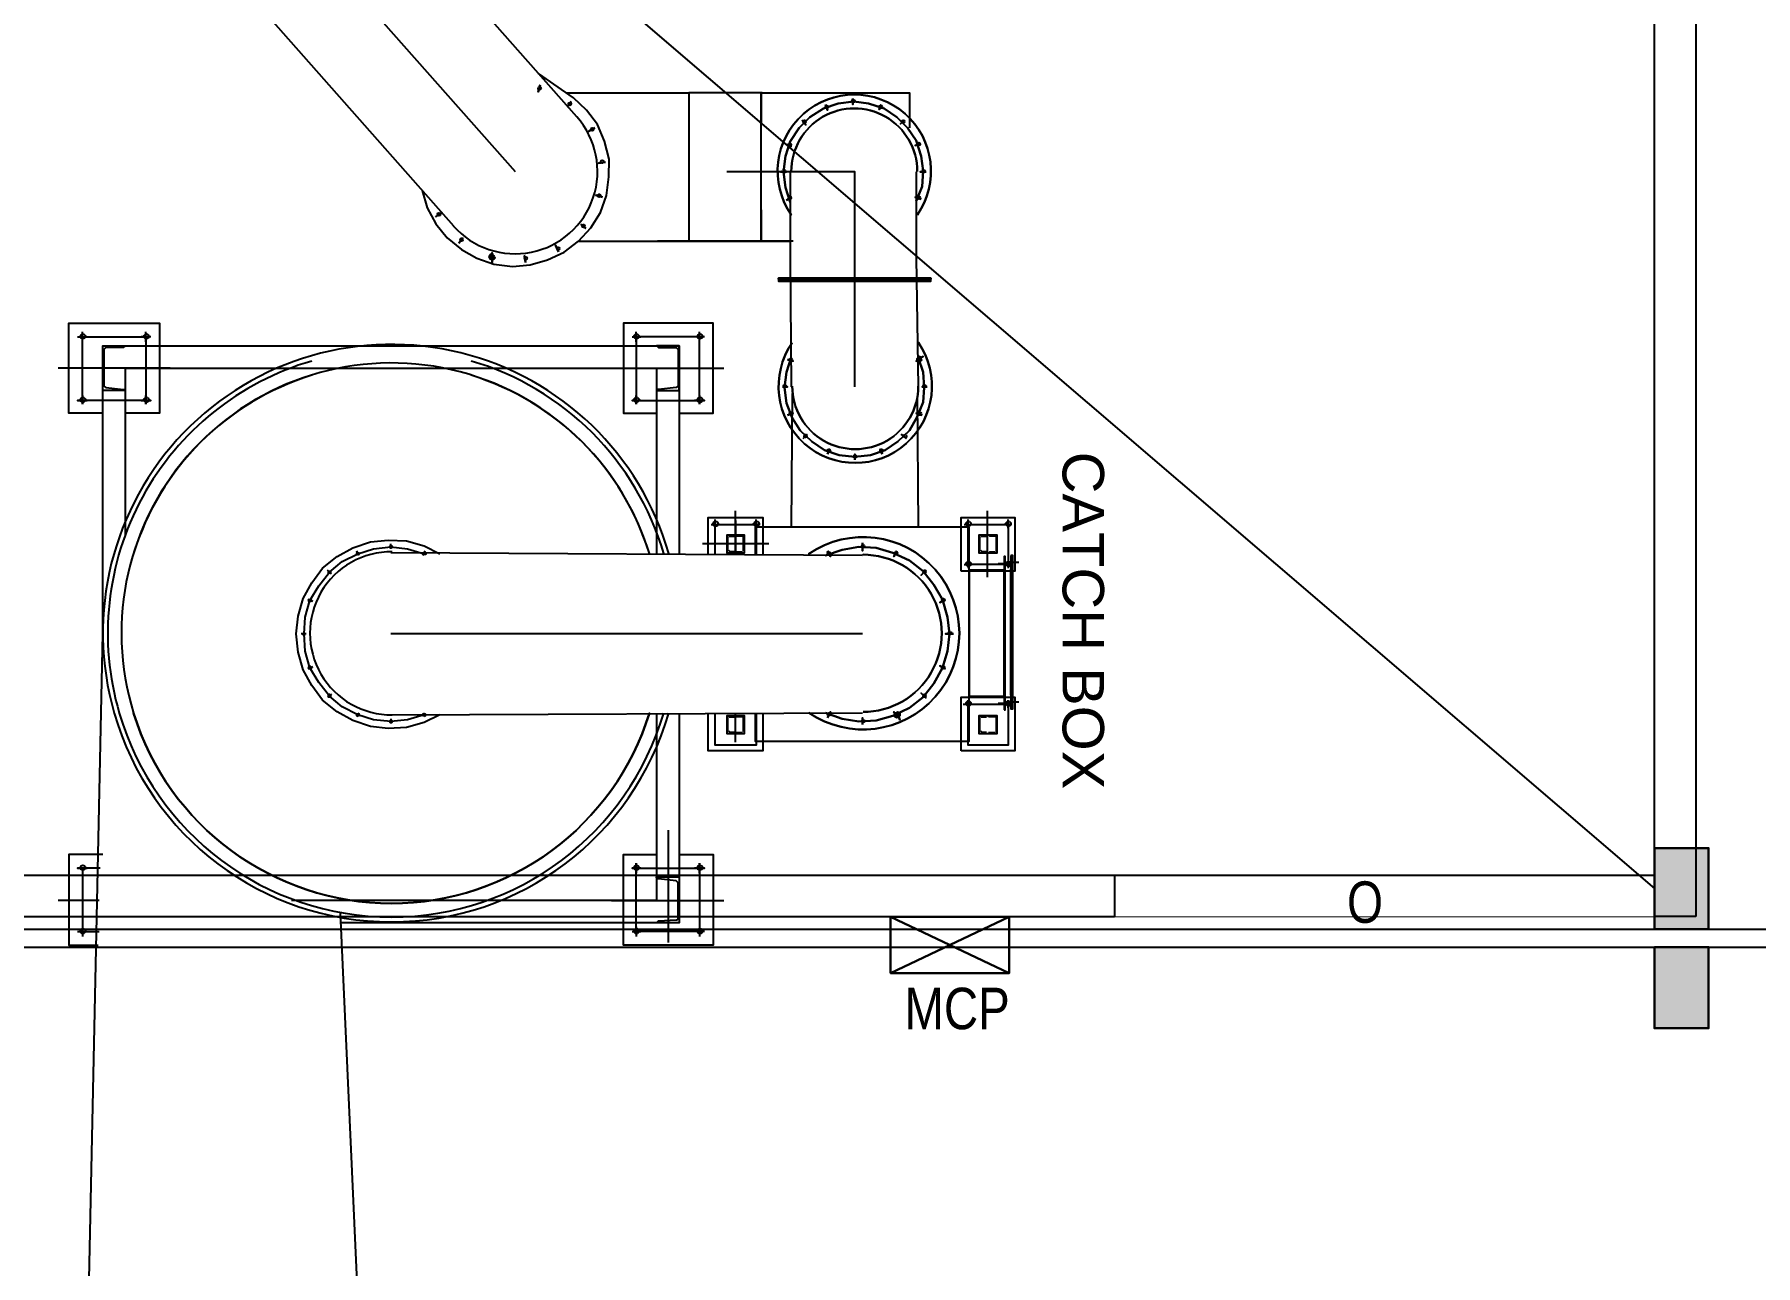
# Model space of a CAD drawing. Header units: metres. Extents: x -488 to 4759, y 38 to 2071.
# Drawn here: x 1139.38 to 1148.94, y 152.42 to 159.26 of the extents above; entities that cross this region are included whole.
import ezdxf
from ezdxf.lldxf.tags import DXFTag

# ---------------------------------------------------------------- set-up
doc = ezdxf.new("R2010")
doc.units = ezdxf.units.M
doc.header["$MEASUREMENT"] = 0
doc.layers.add('BLK_1_FLR_0_BLT_UP_AREA_DEDUCT', color=1, linetype='Continuous', plot=False)
doc.layers.add('WORKSHOP_AREA', color=1, linetype='Continuous', plot=False)
doc.layers.add('BLK_1_FLR_0_CARPET_AREA', color=10, linetype='Continuous')
doc.layers.add('BLK_1_FLR_0_REGULAR_ROOM', color=117, linetype='Continuous')
doc.styles.add('2', font='swissc.ttf', dxfattribs={"height": 0.23})
doc.styles.add('ARIAL', font='arial.ttf', dxfattribs={"height": 0.8})
doc.styles.add('SUBBU3', font='swissl.ttf', dxfattribs={"width": 0.8})
tags = doc.linetypes.add('00$1$HIDDEN', pattern=[0.375, 0.25, -0.125]).pattern_tags.tags
tags[6:7] = [DXFTag(74, 4), DXFTag(75, 0), DXFTag(340, '0'), DXFTag(46, 1.0), DXFTag(50, 0.0), DXFTag(44, 0.0), DXFTag(45, 0.0)]
tags[4:5] = [DXFTag(74, 4), DXFTag(75, 0), DXFTag(340, '0'), DXFTag(46, 1.0), DXFTag(50, 0.0), DXFTag(44, 0.0), DXFTag(45, 0.0)]

msp = doc.modelspace()

# ---------------------------------------------------------------- hatches: boundary and pattern name
at = {"lineweight": 30}
h = msp.add_hatch(color=256, dxfattribs=at)
h.dxf.hatch_style = 1
h.paths.add_polyline_path([(1148.37717, 154.74157), (1148.37717, 154.29157), (1148.67717, 154.29157), (1148.67717, 154.74157)])
h = msp.add_hatch(color=256, dxfattribs=at)
h.dxf.hatch_style = 1
h.paths.add_polyline_path([(1148.37717, 154.19157), (1148.37717, 153.74157), (1148.67717, 153.74157), (1148.67717, 154.19157)])

# ---------------------------------------------------------------- linework, layer by layer
for p, q in [((1148.60717, 174.07157), (1148.60717, 154.36157)), ((1140.61525, 160.12114), (1142.05213, 158.49744)), ((1142.21301, 159.0121), (1142.21149, 159.00725)), ((1118.89717, 154.59157), (1145.37867, 154.59157)), ((1145.37867, 154.59157), (1145.37867, 154.35957)), ((1145.37867, 154.35957), (1118.89717, 154.35957)), ((1148.60717, 154.36157), (1148.37867, 154.36157))]:
    msp.add_line(p, q)
at = {"linetype": '00$1$HIDDEN', "lineweight": -2, "ltscale": 2}
msp.add_line((1133.80557, 167.00055), (1148.37717, 154.51657), dxfattribs=at)
at = {"lineweight": 30, "ltscale": 0.25}
for p, q in [((1144.79528, 154.04782), (1144.13615, 154.35957)), ((1144.79528, 154.35957), (1144.13615, 154.04782))]:
    msp.add_line(p, q, dxfattribs=at)
at = {"linetype": '00$1$HIDDEN', "lineweight": -2, "ltscale": 3}
for p, q in [((1117.85909, 154.29157), (1193.21732, 154.29157)), ((1117.85909, 154.19157), (1193.21732, 154.19157))]:
    msp.add_line(p, q, dxfattribs=at)
for points in [[(1140.99658, 160.38013, 1.0585167), (1140.27086, 159.82626), (1141.70974, 158.19445)], [(1141.70866, 158.19567, 1.0017836), (1142.39451, 158.80043), (1140.95764, 160.42413)]]:
    msp.add_lwpolyline(points, format="xyb")
for points in [[(1141.53669, 158.3913), (1141.56315, 158.29522), (1141.61244, 158.20726), (1141.67381, 158.12875), (1141.75331, 158.06439), (1141.84016, 158.01552), (1141.93437, 157.98213), (1142.03659, 157.9696), (1142.13608, 157.97926), (1142.23216, 158.00571), (1142.32484, 158.04897), (1142.40336, 158.11034), (1142.47243, 158.18379), (1142.52668, 158.26998), (1142.56007, 158.36419), (1142.5726, 158.46642), (1142.57371, 158.56459), (1142.54791, 158.66605), (1142.51004, 158.75807), (1142.44867, 158.83659), (1142.37521, 158.90566), (1142.18248, 159.04003)], [(1142.33454, 158.93402), (1143.01598, 158.93402), (1143.01598, 158.76056)], [(1143.4171, 158.93402), (1143.01598, 158.93402)], [(1143.42252, 158.93402), (1143.4171, 158.93402), (1143.4171, 158.76056), (1143.4171, 158.93402), (1143.42252, 158.93402), (1144.24104, 158.93402), (1144.24104, 158.73888)], [(1143.01598, 158.86897), (1143.01598, 158.11008), (1143.00513, 158.11008)], [(1143.59598, 158.11008), (1143.4171, 158.11008), (1143.4171, 158.86897)], [(1143.93748, 157.30241), (1143.93748, 158.49495), (1143.22738, 158.49495)], [(1143.57972, 158.49495), (1143.57972, 158.01793), (1143.58514, 157.30241)], [(1144.27899, 158.49495), (1144.27899, 158.01793), (1144.28983, 157.30241)], [(1143.01598, 158.28896), (1143.01598, 158.11008), (1142.84252, 158.11008)], [(1143.4171, 158.28354), (1143.4171, 158.11008), (1143.42794, 158.11008), (1143.4171, 158.11008), (1143.4171, 158.28896)], [(1142.40303, 158.11008), (1143.57972, 158.11008), (1143.01598, 158.11008)], [(1143.4171, 158.11008), (1143.01598, 158.11008), (1143.4171, 158.11008)], [(1139.76359, 157.15605), (1139.57387, 157.15605), (1139.57387, 157.65475), (1140.07799, 157.65475), (1140.07799, 157.60596)], [(1139.62266, 157.57886), (1139.67686, 157.57886)], [(1139.64976, 157.55176), (1139.64976, 157.60596)], [(1139.64976, 157.57886), (1140.0021, 157.57886), (1140.0021, 157.22652), (1139.64976, 157.22652), (1139.64976, 157.57886)], [(1140.07799, 157.65475), (1140.07799, 157.15605), (1139.88827, 157.15605)], [(1140.0292, 157.57886), (1139.975, 157.57886)], [(1140.0021, 157.55176), (1140.0021, 157.60596)], [(1142.96177, 157.15605), (1143.15149, 157.15605), (1143.15149, 157.65475), (1142.65279, 157.65475), (1142.65279, 157.60596)], [(1142.65279, 157.65475), (1142.65279, 157.15605), (1142.83709, 157.15605)], [(1142.70158, 157.57886), (1142.75036, 157.57886)], [(1142.72326, 157.55176), (1142.72326, 157.60596)], [(1143.0756, 157.57886), (1142.72326, 157.57886), (1142.72326, 157.22652), (1143.0756, 157.22652), (1143.0756, 157.57886)], [(1143.10271, 157.57886), (1143.0485, 157.57886)], [(1143.0756, 157.55176), (1143.0756, 157.60596)], [(1141.08081, 154.38068), (1141.1838, 152.08575), (1139.68228, 152.08575), (1139.76359, 155.93098), (1139.76359, 157.53007), (1141.80717, 157.53007), (1142.96177, 157.53007), (1142.96177, 156.37006)], [(1140.13762, 157.4054), (1139.51424, 157.4054)], [(1139.88827, 156.47847), (1139.88827, 157.4054), (1140.91819, 157.4054), (1142.83709, 157.4054), (1142.83709, 156.37006)], [(1142.58775, 157.4054), (1143.21112, 157.4054)], [(1143.59056, 157.26446), (1143.58514, 156.52183)], [(1144.28441, 157.2482), (1144.28983, 156.52183)], [(1143.27617, 156.55978), (1143.27617, 156.37006), (1143.27617, 156.61398)], [(1144.67469, 156.24538), (1144.67469, 156.61398)], [(1143.12439, 156.37006), (1143.12439, 156.57604), (1143.42794, 156.57604), (1143.42794, 156.37006)], [(1143.14065, 156.5381), (1143.18944, 156.5381)], [(1143.16233, 156.51641), (1143.16233, 156.5652)], [(1143.16233, 156.37006), (1143.16233, 156.5381), (1143.39, 156.5381), (1143.39, 156.37006)], [(1143.41168, 156.5381), (1143.36832, 156.5381)], [(1143.38458, 155.48649), (1143.38458, 155.33471), (1144.5717, 155.33471), (1144.5717, 156.52183), (1143.38458, 156.52183), (1143.38458, 156.37006)], [(1143.39, 156.51641), (1143.39, 156.5652)], [(1144.52833, 156.2779), (1144.52833, 156.57604), (1144.82647, 156.57604), (1144.82647, 156.2779), (1144.52833, 156.2779)], [(1144.5446, 156.5381), (1144.58796, 156.5381)], [(1144.56628, 156.51641), (1144.56628, 156.5652)], [(1144.56628, 156.5381), (1144.78853, 156.5381), (1144.78853, 156.31585), (1144.56628, 156.31585), (1144.56628, 156.5381)], [(1144.81021, 156.5381), (1144.76684, 156.5381)], [(1144.78853, 156.51641), (1144.78853, 156.5652)], [(1141.63371, 155.48107), (1141.54698, 155.43771), (1141.44941, 155.4106), (1141.34642, 155.40518), (1141.24885, 155.41602), (1141.15128, 155.44855), (1141.06455, 155.49733), (1140.98324, 155.56238), (1140.92361, 155.64369), (1140.87482, 155.73042), (1140.84772, 155.82799), (1140.83688, 155.93098), (1140.84772, 156.02856), (1140.87482, 156.12613), (1140.92361, 156.21286), (1140.98324, 156.29417), (1141.06455, 156.35921), (1141.15128, 156.408), (1141.24885, 156.44052), (1141.34642, 156.45137), (1141.44941, 156.44594), (1141.54698, 156.41884), (1141.63371, 156.37548)], [(1141.36268, 156.40258), (1141.36268, 156.42968)], [(1143.46047, 156.42968), (1143.09187, 156.42968)], [(1143.2328, 156.39174), (1143.2328, 156.46763)], [(1143.23822, 156.47034), (1143.24093, 156.47305)], [(1143.23822, 156.47305), (1143.27075, 156.47305)], [(1143.28158, 156.48086), (1143.27377, 156.47305)], [(1143.28399, 156.47305), (1143.27617, 156.48086)], [(1143.31411, 156.47305), (1143.28159, 156.47305)], [(1143.31682, 156.47305), (1143.31953, 156.47034)], [(1143.31953, 156.39174), (1143.31953, 156.46763)], [(1144.63133, 156.39174), (1144.63133, 156.46763)], [(1144.63675, 156.47034), (1144.63946, 156.47305)], [(1144.63675, 156.47305), (1144.66927, 156.47305)], [(1144.68011, 156.48086), (1144.67229, 156.47305)], [(1144.68793, 156.47305), (1144.68012, 156.48086)], [(1144.71806, 156.47305), (1144.68553, 156.47305)], [(1144.72077, 156.47305), (1144.72348, 156.47034)], [(1144.72348, 156.39174), (1144.72348, 156.46763)], [(1141.54698, 155.48107), (1141.45483, 155.45397), (1141.36268, 155.44313), (1141.26511, 155.45397), (1141.17838, 155.48107), (1141.09165, 155.52444), (1141.02118, 155.58406), (1140.96155, 155.65995), (1140.91277, 155.74126), (1140.88566, 155.83341), (1140.88024, 155.93098), (1140.88566, 156.02313), (1140.91277, 156.11529), (1140.96155, 156.1966), (1141.02118, 156.27248), (1141.09165, 156.33211), (1141.17838, 156.37548), (1141.26511, 156.40258), (1141.36268, 156.41342), (1141.45483, 156.40258), (1141.54698, 156.37548)], [(1141.1838, 156.36463), (1141.17296, 156.39174)], [(1141.17296, 156.37548), (1141.17296, 156.3809), (1141.17838, 156.3809), (1141.1838, 156.3809), (1141.1838, 156.37548), (1141.1838, 156.37006), (1141.17838, 156.37006), (1141.17296, 156.37006), (1141.17296, 156.37548)], [(1141.35726, 156.41342), (1141.35726, 156.41884), (1141.36268, 156.41884), (1141.3681, 156.41884), (1141.3681, 156.41342), (1141.3681, 156.408), (1141.36268, 156.408), (1141.35726, 156.408), (1141.35726, 156.41342)], [(1143.98085, 156.36463), (1141.36268, 156.3809)], [(1141.54156, 156.36463), (1141.5524, 156.39174)], [(1141.54156, 156.37548), (1141.54156, 156.3809), (1141.54698, 156.3809), (1141.5524, 156.3809), (1141.55782, 156.37548), (1141.5524, 156.37006), (1141.54698, 156.37006), (1141.54156, 156.37006), (1141.54156, 156.37548)], [(1143.24093, 156.39174), (1143.23822, 156.39445)], [(1143.27075, 156.38632), (1143.23822, 156.38632)], [(1143.27377, 156.38631), (1143.28158, 156.3785)], [(1143.27617, 156.3785), (1143.28399, 156.38631)], [(1143.28159, 156.38632), (1143.31411, 156.38632)], [(1143.31953, 156.39445), (1143.31682, 156.39174)], [(1144.56628, 156.33753), (1144.56628, 156.29417)], [(1144.63946, 156.39174), (1144.63675, 156.39445)], [(1144.66927, 156.38632), (1144.63675, 156.38632)], [(1144.67229, 156.38631), (1144.68011, 156.3785)], [(1144.68012, 156.3785), (1144.68793, 156.38631)], [(1144.68553, 156.38632), (1144.71806, 156.38632)], [(1144.72348, 156.39445), (1144.72077, 156.39174)], [(1144.76684, 155.50817), (1144.77226, 155.50817), (1144.77226, 156.35921), (1144.76684, 156.35921), (1144.76684, 155.50817)], [(1144.84815, 156.32669), (1144.77768, 156.32669)], [(1144.78853, 156.33753), (1144.78853, 156.29417)], [(1144.80479, 156.36463), (1144.80479, 155.51359), (1144.81563, 155.51359), (1144.81563, 156.36463), (1144.80479, 156.36463)], [(1141.03202, 156.26164), (1141.01034, 156.28333)], [(1141.01576, 156.27248), (1141.01576, 156.2779), (1141.02118, 156.2779), (1141.0266, 156.2779), (1141.0266, 156.27248), (1141.0266, 156.26706), (1141.02118, 156.26706), (1141.01576, 156.26706), (1141.01576, 156.27248)], [(1144.5446, 156.31585), (1144.58796, 156.31585)], [(1144.5717, 155.58406), (1144.76684, 155.58406), (1144.76684, 156.28333), (1144.5717, 156.28333), (1144.5717, 155.58406)], [(1144.73432, 156.32127), (1144.79937, 156.32127)], [(1144.81021, 156.31585), (1144.76684, 156.31585)], [(1144.80479, 155.58948), (1144.80479, 156.28875), (1144.80479, 155.58948), (1144.80479, 156.28875), (1144.80479, 155.58948)], [(1144.81563, 155.58948), (1144.81563, 156.28875)], [(1140.92903, 156.10987), (1140.90193, 156.12071)], [(1140.90735, 156.11529), (1140.90735, 156.12071), (1140.91277, 156.12071), (1140.91819, 156.12071), (1140.92361, 156.11529), (1140.91819, 156.10987), (1140.91277, 156.10987), (1140.90735, 156.10987), (1140.90735, 156.11529)], [(1140.89109, 155.93098), (1140.86398, 155.93098)], [(1140.8694, 155.93098), (1140.87482, 155.93098), (1140.88024, 155.9364), (1140.88024, 155.93098), (1140.88566, 155.93098), (1140.88024, 155.92556), (1140.88024, 155.92014), (1140.87482, 155.92556), (1140.8694, 155.93098)], [(1143.98085, 155.93098), (1141.36268, 155.93098)], [(1140.90735, 155.74126), (1140.90735, 155.74668), (1140.91277, 155.7521), (1140.91819, 155.74668), (1140.92361, 155.74126), (1140.91819, 155.73584), (1140.91277, 155.73584), (1140.90735, 155.73584), (1140.90735, 155.74126)], [(1140.92903, 155.74668), (1140.90193, 155.73584)], [(1141.03202, 155.5949), (1141.01034, 155.57864)], [(1141.01576, 155.58406), (1141.01576, 155.58948), (1141.02118, 155.5949), (1141.0266, 155.58948), (1141.0266, 155.58406), (1141.0266, 155.57864), (1141.02118, 155.57864), (1141.01576, 155.57864), (1141.01576, 155.58406)], [(1144.52833, 155.28051), (1144.52833, 155.57864), (1144.82647, 155.57864), (1144.82647, 155.28051), (1144.52833, 155.28051)], [(1144.56628, 155.51902), (1144.56628, 155.56238)], [(1144.78853, 155.51902), (1144.78853, 155.56238)], [(1142.83709, 155.48649), (1142.83709, 154.45115), (1140.80978, 154.45115)], [(1142.96177, 155.48649), (1142.96177, 154.32647), (1141.08081, 154.32647)], [(1141.1838, 155.49191), (1141.17296, 155.47023)], [(1141.17296, 155.48107), (1141.17296, 155.48649), (1141.17838, 155.48649), (1141.1838, 155.48649), (1141.1838, 155.48107), (1141.1838, 155.47565), (1141.17838, 155.47565), (1141.17296, 155.47565), (1141.17296, 155.48107)], [(1141.36268, 155.48107), (1143.98085, 155.49191)], [(1141.54156, 155.49191), (1141.5524, 155.47023)], [(1141.54156, 155.48107), (1141.54156, 155.48649), (1141.54698, 155.48649), (1141.5524, 155.48649), (1141.55782, 155.48107), (1141.5524, 155.47565), (1141.54698, 155.47565), (1141.54156, 155.47565), (1141.54156, 155.48107)], [(1143.42794, 155.48649), (1143.42794, 155.28051), (1143.12439, 155.28051), (1143.12439, 155.48649)], [(1143.39, 155.48649), (1143.39, 155.31303), (1143.16233, 155.31303), (1143.16233, 155.48649)], [(1143.2328, 155.38892), (1143.2328, 155.46481)], [(1143.23822, 155.46752), (1143.24093, 155.47023)], [(1143.23822, 155.47023), (1143.27075, 155.47023)], [(1143.28158, 155.47805), (1143.27377, 155.47023)], [(1143.27617, 155.32929), (1143.27617, 155.48649)], [(1143.28399, 155.47023), (1143.27617, 155.47805)], [(1143.31411, 155.47023), (1143.28159, 155.47023)], [(1143.31682, 155.47023), (1143.31953, 155.46752)], [(1143.31953, 155.38892), (1143.31953, 155.46481)], [(1144.53918, 155.5407), (1144.58796, 155.5407)], [(1144.56628, 155.5407), (1144.78853, 155.5407), (1144.78853, 155.31303), (1144.56628, 155.31303), (1144.56628, 155.5407)], [(1144.63133, 155.38892), (1144.63133, 155.46481)], [(1144.63675, 155.46752), (1144.63946, 155.47023)], [(1144.63675, 155.47023), (1144.66927, 155.47023)], [(1144.68011, 155.47805), (1144.67229, 155.47023)], [(1144.71806, 155.47023), (1144.68011, 155.47023)], [(1144.68793, 155.47023), (1144.68012, 155.47805)], [(1144.72077, 155.47023), (1144.72348, 155.46752)], [(1144.72348, 155.38892), (1144.72348, 155.46481)], [(1144.73432, 155.54612), (1144.79937, 155.54612)], [(1144.81021, 155.5407), (1144.76684, 155.5407)], [(1144.84815, 155.55154), (1144.77768, 155.55154)], [(1141.35726, 155.44313), (1141.35726, 155.44855), (1141.36268, 155.44855), (1141.3681, 155.44855), (1141.3681, 155.44313), (1141.3681, 155.43771), (1141.36268, 155.43771), (1141.35726, 155.43771), (1141.35726, 155.44313)], [(1141.36268, 155.45939), (1141.36268, 155.43229)], [(1143.24093, 155.38892), (1143.23822, 155.39163)], [(1143.27075, 155.3835), (1143.23822, 155.3835)], [(1143.28159, 155.3835), (1143.31411, 155.3835)], [(1143.31953, 155.39163), (1143.31682, 155.38892)], [(1144.63946, 155.38892), (1144.63675, 155.39163)], [(1144.66927, 155.3835), (1144.63675, 155.3835)], [(1144.68011, 155.3835), (1144.71806, 155.3835)], [(1144.72348, 155.39163), (1144.72077, 155.38892)], [(1142.90214, 154.84144), (1142.90214, 154.21806)], [(1139.76359, 154.70592), (1139.57387, 154.70592), (1139.57387, 154.2018), (1139.73649, 154.2018)], [(1142.96177, 154.70592), (1143.15149, 154.70592), (1143.15149, 154.2018), (1142.65279, 154.2018), (1142.65279, 154.38068), (1142.65279, 154.70592), (1142.83709, 154.70592)], [(1139.74733, 154.63003), (1139.64976, 154.63003), (1139.64976, 154.27769), (1139.74191, 154.27769)], [(1143.0756, 154.27769), (1142.72326, 154.27769), (1142.72326, 154.63003), (1143.0756, 154.63003), (1143.0756, 154.27769)], [(1142.83709, 154.57582), (1142.83709, 154.58124), (1142.96177, 154.58124), (1142.96177, 154.32647), (1142.83709, 154.32647), (1142.84252, 154.3319), (1142.84794, 154.33732), (1142.94551, 154.34274), (1142.95093, 154.34274), (1142.95635, 154.34816), (1142.95635, 154.54872), (1142.95093, 154.55414), (1142.94551, 154.55956), (1142.84794, 154.5704), (1142.84252, 154.5704), (1142.83709, 154.58124)], [(1139.74191, 154.45115), (1139.51424, 154.45115)], [(1142.58775, 154.45115), (1143.21112, 154.45115)], [(1139.62266, 154.27769), (1139.67686, 154.27769)], [(1139.64976, 154.30479), (1139.64976, 154.25059)], [(1142.70158, 154.27769), (1142.75036, 154.27769)], [(1142.72326, 154.30479), (1142.72326, 154.25059)], [(1143.10271, 154.27769), (1143.0485, 154.27769)], [(1143.0756, 154.30479), (1143.0756, 154.25059)]]:
    msp.add_lwpolyline(points)
for points in [[(1142.19017, 158.97738), (1142.17933, 158.93944)], [(1142.36363, 158.88523), (1142.34195, 158.85813)], [(1144.27899, 158.33233), (1144.31151, 158.41364), (1144.31693, 158.50037), (1144.30609, 158.58168), (1144.27899, 158.66841), (1144.2302, 158.73888), (1144.17057, 158.7985), (1144.1001, 158.84729), (1144.01337, 158.87439), (1143.93206, 158.88523), (1143.84533, 158.87439), (1143.76402, 158.84729), (1143.68814, 158.7985), (1143.62851, 158.73888), (1143.57972, 158.66299), (1143.55262, 158.58168), (1143.54178, 158.49495), (1143.55262, 158.40822), (1143.57972, 158.32691), (1143.55262, 158.40822), (1143.54178, 158.49495), (1143.55262, 158.58168), (1143.57972, 158.66299), (1143.62851, 158.73888), (1143.68814, 158.7985), (1143.76402, 158.84729), (1143.84533, 158.87439), (1143.93206, 158.88523), (1144.01337, 158.87439), (1144.1001, 158.84729), (1144.17057, 158.7985), (1144.2302, 158.73888), (1144.27899, 158.66841), (1144.30609, 158.58168), (1144.31693, 158.50037), (1144.31151, 158.41364)], [(1143.77487, 158.86897), (1143.78571, 158.83645)], [(1143.92664, 158.90149), (1143.92664, 158.86897)], [(1144.08384, 158.86897), (1144.073, 158.84187)], [(1142.49373, 158.73888), (1142.45578, 158.71719)], [(1143.64477, 158.78224), (1143.66645, 158.75514)], [(1144.21394, 158.78224), (1144.19226, 158.76056)], [(1143.55804, 158.64672), (1143.58514, 158.63588)], [(1144.30067, 158.65215), (1144.27356, 158.6413)], [(1142.55336, 158.54915), (1142.51541, 158.54373)], [(1143.52552, 158.49495), (1143.55804, 158.49495)], [(1144.33319, 158.49495), (1144.30067, 158.49495)], [(1142.53709, 158.35401), (1142.49915, 158.36485)], [(1143.55804, 158.33775), (1143.58514, 158.35401)], [(1144.30609, 158.34317), (1144.27356, 158.35401)], [(1141.61016, 158.2456), (1141.64269, 158.26728)], [(1142.44494, 158.18055), (1142.41784, 158.20223)], [(1141.74026, 158.09924), (1141.76194, 158.12634)], [(1141.91372, 158.00709), (1141.92456, 158.04503)], [(1142.29316, 158.05045), (1142.2769, 158.0884)], [(1141.92456, 158.03419), (1141.92456, 158.02335), (1141.91372, 158.03419), (1141.92456, 158.02335), (1141.9083, 158.02335), (1141.91372, 158.03419), (1141.92456, 158.02335), (1141.9083, 158.02335), (1141.91372, 158.03419), (1141.92456, 158.02335)], [(1141.92456, 158.02335), (1141.91372, 158.01251), (1141.9083, 158.02335), (1141.92456, 158.02335), (1141.94082, 158.01793), (1141.9354, 158.01251), (1141.92456, 158.02335), (1141.91372, 158.01251), (1141.9083, 158.02335), (1141.92456, 158.02335), (1141.9354, 158.01251), (1141.94082, 158.01793)], [(1141.91372, 158.01251), (1141.92456, 158.02335), (1141.92456, 158.00709), (1141.9354, 158.01251), (1141.92456, 158.02335), (1141.92456, 158.00709), (1141.92456, 157.99083), (1141.92456, 158.00709), (1141.92456, 158.02335), (1141.9354, 158.01251), (1141.92456, 158.00709), (1141.92456, 158.02335)], [(1141.94082, 158.01793), (1141.92456, 158.02335), (1141.9354, 158.02877), (1141.92456, 158.02335), (1141.92456, 158.03419), (1141.9354, 158.02877), (1141.92456, 158.02335), (1141.92456, 158.03419), (1141.9354, 158.02877), (1141.92456, 158.02335)], [(1142.10886, 157.99083), (1142.10344, 158.02877)], [(1143.51468, 157.89868), (1143.51468, 157.88783), (1144.36029, 157.88783), (1144.36029, 157.89868), (1143.51468, 157.89868), (1143.51468, 157.88783), (1144.36029, 157.88783), (1144.36029, 157.89868), (1143.51468, 157.89868), (1143.51468, 157.9041), (1144.36029, 157.9041), (1144.36029, 157.89868), (1143.51468, 157.89868), (1144.36029, 157.89868), (1144.36029, 157.9041), (1143.51468, 157.9041)], [(1139.88827, 157.28072), (1139.76359, 157.28072), (1139.76359, 157.53007), (1139.88827, 157.53007), (1139.88285, 157.52465), (1139.87743, 157.51923), (1139.77985, 157.51923), (1139.77443, 157.51381), (1139.76901, 157.50839), (1139.76901, 157.30783), (1139.77443, 157.30241), (1139.77985, 157.29699), (1139.87743, 157.28614), (1139.88285, 157.28614)], [(1142.83709, 157.28072), (1142.96177, 157.28072), (1142.96177, 157.53007), (1142.83709, 157.53007), (1142.84252, 157.52465), (1142.84794, 157.51923), (1142.94551, 157.51923), (1142.95093, 157.51381), (1142.95635, 157.50839), (1142.95635, 157.30783), (1142.95093, 157.30241), (1142.94551, 157.29699), (1142.84794, 157.28614), (1142.84252, 157.28614)], [(1143.58514, 157.46502), (1143.55804, 157.38372), (1143.5472, 157.29699), (1143.55804, 157.21025), (1143.59056, 157.12895), (1143.63393, 157.05848), (1143.69898, 156.99885), (1143.76945, 156.95006), (1143.85075, 156.92296), (1143.93748, 156.91212), (1144.02422, 156.92296), (1144.10552, 156.95006), (1144.17599, 156.99885), (1144.24104, 157.05848), (1144.28441, 157.13437), (1144.31693, 157.21568), (1144.32235, 157.29699), (1144.31693, 157.38372), (1144.28983, 157.46502), (1144.29525, 157.45418), (1144.28441, 157.4596), (1144.29525, 157.45418), (1144.28441, 157.44876), (1144.28441, 157.4596), (1144.29525, 157.45418), (1144.28441, 157.44876), (1144.28441, 157.4596), (1144.29525, 157.45418), (1144.28983, 157.46502), (1144.31693, 157.38372), (1144.32235, 157.29699), (1144.31693, 157.21568), (1144.28441, 157.13437), (1144.24104, 157.05848), (1144.17599, 156.99885), (1144.10552, 156.95006), (1144.02422, 156.92296), (1143.93748, 156.91212), (1143.85075, 156.92296), (1143.76945, 156.95006), (1143.69898, 156.99885), (1143.63393, 157.05848), (1143.59056, 157.12895), (1143.55804, 157.21025), (1143.5472, 157.29699), (1143.55804, 157.38372)], [(1143.56346, 157.45418), (1143.59598, 157.44334)], [(1144.31151, 157.45418), (1144.27899, 157.44334)], [(1144.28441, 157.44876), (1144.29525, 157.45418), (1144.29525, 157.44334), (1144.29525, 157.45418), (1144.30067, 157.44334), (1144.29525, 157.44334), (1144.29525, 157.45418), (1144.30067, 157.44334), (1144.29525, 157.44334), (1144.29525, 157.45418)], [(1144.29525, 157.45418), (1144.30609, 157.45418), (1144.30067, 157.44334), (1144.29525, 157.45418), (1144.28983, 157.46502), (1144.29525, 157.47045), (1144.29525, 157.45418), (1144.30609, 157.45418), (1144.30067, 157.44334), (1144.29525, 157.45418), (1144.29525, 157.47045), (1144.28983, 157.46502)], [(1144.30609, 157.45418), (1144.29525, 157.45418), (1144.30609, 157.46502), (1144.29525, 157.47045), (1144.29525, 157.45418), (1144.30609, 157.46502), (1144.31693, 157.47045), (1144.30609, 157.46502), (1144.29525, 157.45418), (1144.29525, 157.47045), (1144.30609, 157.46502), (1144.29525, 157.45418)], [(1143.53636, 157.30241), (1143.56346, 157.30241)], [(1144.33861, 157.30241), (1144.31151, 157.30241)], [(1139.67686, 157.22652), (1139.62266, 157.22652)], [(1139.64976, 157.20483), (1139.64976, 157.25362)], [(1139.975, 157.22652), (1140.0292, 157.22652)], [(1140.0021, 157.20483), (1140.0021, 157.25362)], [(1142.75036, 157.22652), (1142.70158, 157.22652)], [(1142.72326, 157.20483), (1142.72326, 157.25362)], [(1143.0485, 157.22652), (1143.10271, 157.22652)], [(1143.0756, 157.20483), (1143.0756, 157.25362)], [(1143.56346, 157.14521), (1143.59598, 157.15605)], [(1144.31151, 157.14521), (1144.27899, 157.15605)], [(1143.65019, 157.01511), (1143.67187, 157.03679)], [(1144.22478, 157.01511), (1144.19768, 157.03679)], [(1143.78571, 156.92838), (1143.79655, 156.95548)], [(1143.93748, 156.89586), (1143.93748, 156.92838)], [(1144.08926, 156.92838), (1144.07842, 156.95548)], [(1143.27617, 156.47847), (1143.22738, 156.47847), (1143.22738, 156.3809), (1143.27617, 156.3809), (1143.32495, 156.3809), (1143.32495, 156.47847)], [(1143.98085, 156.4351), (1143.98085, 156.39174)], [(1144.67469, 156.47847), (1144.62591, 156.47847), (1144.62591, 156.3809), (1144.67469, 156.3809), (1144.7289, 156.3809), (1144.7289, 156.47847)], [(1143.77487, 155.49191), (1143.86702, 155.45939), (1143.95917, 155.44313), (1144.05674, 155.44855), (1144.14889, 155.47565), (1144.24104, 155.51902), (1144.31693, 155.57864), (1144.37656, 155.65453), (1144.42534, 155.74126), (1144.45245, 155.83341), (1144.46329, 155.93098), (1144.45245, 156.02313), (1144.42534, 156.12071), (1144.37656, 156.20202), (1144.31693, 156.2779), (1144.24104, 156.33753), (1144.14889, 156.3809), (1144.05674, 156.408), (1143.95917, 156.41342), (1143.86702, 156.39716), (1143.77487, 156.36463), (1143.86702, 156.39716), (1143.95917, 156.41342), (1144.05674, 156.408), (1144.14889, 156.3809), (1144.24104, 156.33753), (1144.31693, 156.2779), (1144.37656, 156.20202), (1144.42534, 156.12071), (1144.45245, 156.02313), (1144.46329, 155.93098), (1144.45245, 155.83341), (1144.42534, 155.74126), (1144.37656, 155.65453), (1144.31693, 155.57864), (1144.24104, 155.51902), (1144.14889, 155.47565), (1144.05674, 155.44855), (1143.95917, 155.44313), (1143.86702, 155.45939)], [(1143.78571, 156.39174), (1143.80197, 156.35921)], [(1144.17057, 156.39174), (1144.15431, 156.35921)], [(1144.33319, 156.28333), (1144.30609, 156.25622)], [(1144.4416, 156.12071), (1144.40908, 156.10444)], [(1144.48497, 155.93098), (1144.4416, 155.93098)], [(1144.4416, 155.73584), (1144.40908, 155.7521)], [(1144.33319, 155.57322), (1144.30609, 155.60032)], [(1143.27617, 155.47565), (1143.22738, 155.47565), (1143.22738, 155.37808), (1143.27617, 155.37808), (1143.32495, 155.37808), (1143.32495, 155.47565)], [(1143.78571, 155.46481), (1143.80197, 155.49733)], [(1143.98085, 155.42686), (1143.98085, 155.46481)], [(1144.17057, 155.46481), (1144.15431, 155.49733), (1144.17057, 155.46481), (1144.17057, 155.48107), (1144.18141, 155.47023), (1144.18683, 155.47565), (1144.17057, 155.48107), (1144.18141, 155.47023), (1144.18683, 155.45397), (1144.18141, 155.47023), (1144.17057, 155.48107), (1144.18683, 155.47565), (1144.18141, 155.47023), (1144.17057, 155.48107)], [(1144.16515, 155.49191), (1144.17057, 155.48107), (1144.15973, 155.48649), (1144.17057, 155.48107), (1144.15973, 155.47023), (1144.15973, 155.48649), (1144.17057, 155.48107), (1144.15973, 155.47023), (1144.15973, 155.48649), (1144.17057, 155.48107)], [(1144.17057, 155.48107), (1144.17057, 155.46481), (1144.15973, 155.47023), (1144.17057, 155.48107), (1144.18683, 155.49191), (1144.18683, 155.47565), (1144.17057, 155.48107), (1144.17057, 155.46481), (1144.15973, 155.47023), (1144.17057, 155.48107), (1144.18683, 155.47565), (1144.18683, 155.49191)], [(1144.18683, 155.49191), (1144.17057, 155.48107), (1144.17599, 155.49733), (1144.17057, 155.48107), (1144.16515, 155.49191), (1144.17599, 155.49733), (1144.17057, 155.48107), (1144.16515, 155.49191), (1144.17599, 155.49733), (1144.17057, 155.48107)], [(1144.67469, 155.47565), (1144.62591, 155.47565), (1144.62591, 155.37808), (1144.67469, 155.37808), (1144.7289, 155.37808), (1144.7289, 155.47565)], [(1139.67686, 154.63003), (1139.62266, 154.63003)], [(1142.75036, 154.63003), (1142.70158, 154.63003)], [(1142.72326, 154.65713), (1142.72326, 154.60293)], [(1143.0485, 154.63003), (1143.10271, 154.63003)], [(1143.0756, 154.65713), (1143.0756, 154.60293)]]:
    msp.add_lwpolyline(points, close=True)
for points in [[(1144.28563, 158.25675, 1.9041181), (1143.5847, 158.25575, -1.9041181)], [(1144.2844, 158.49766, 1.002118), (1143.58515, 158.49618, -1.002118)], [(1143.5896, 157.5464, 1.9044615), (1144.29045, 157.54675, -1.9044615)], [(1143.59057, 157.30512, 1.0002381), (1144.28983, 157.30528, -1.0002381)], [(1143.68271, 155.49247, 1.8930673), (1143.6828, 156.37486, -1.8930673)], [(1143.98356, 155.49721, 1.0006373), (1143.98356, 156.37006, -1.0006373)], [(1139.93347, 155.49092, 0.7377675), (1142.7973, 155.49092, -0.7377675)]]:
    msp.add_lwpolyline(points, format="xyb", close=True)
at = {"lineweight": 30}
for points in [[(1148.37717, 154.74157), (1148.67717, 154.74157), (1148.67717, 154.29157), (1148.37717, 154.29157)], [(1148.37717, 154.19157), (1148.67717, 154.19157), (1148.67717, 153.74157), (1148.37717, 153.74157)]]:
    msp.add_lwpolyline(points, close=True, dxfattribs=at)
at = {"lineweight": 30, "ltscale": 0.25}
msp.add_lwpolyline([(1144.13615, 154.35957), (1144.79528, 154.35957), (1144.79528, 154.04782), (1144.13615, 154.04782)], close=True, dxfattribs=at)
for centre, radius in [((1142.18746, 158.95841), 0.00813), ((1142.18746, 158.95841), 0.00813), ((1142.3555, 158.87168), 0.00813), ((1142.3555, 158.87168), 0.00813), ((1143.783, 158.85542), 0.00813), ((1143.783, 158.85542), 0.00813), ((1143.92935, 158.88794), 0.00813), ((1143.92935, 158.88794), 0.00813), ((1144.08113, 158.85542), 0.00813), ((1144.08113, 158.85542), 0.00813), ((1142.48018, 158.73074), 0.00813), ((1142.48018, 158.73074), 0.00813), ((1143.65832, 158.77411), 0.00813), ((1143.65832, 158.77411), 0.00813), ((1144.20581, 158.77411), 0.00813), ((1144.20581, 158.77411), 0.00813), ((1143.57701, 158.64401), 0.00813), ((1143.57701, 158.64401), 0.00813), ((1144.29254, 158.64943), 0.00813), ((1142.53438, 158.55186), 0.00813), ((1142.53438, 158.55186), 0.00813), ((1143.54449, 158.49766), 0.00813), ((1143.54449, 158.49766), 0.00813), ((1144.31964, 158.49766), 0.00813), ((1144.31964, 158.49766), 0.00813), ((1142.51812, 158.36214), 0.00813), ((1142.51812, 158.36214), 0.00813), ((1143.57701, 158.3513), 0.00813), ((1143.57701, 158.3513), 0.00813), ((1144.29254, 158.3513), 0.00813), ((1144.29254, 158.3513), 0.00813), ((1141.62914, 158.25915), 0.00813), ((1141.62914, 158.25915), 0.00813), ((1142.43139, 158.1941), 0.00813), ((1142.43139, 158.1941), 0.00813), ((1141.75381, 158.11821), 0.00813), ((1141.75381, 158.11821), 0.00813), ((1142.29045, 158.06943), 0.00813), ((1142.29045, 158.06943), 0.00813), ((1141.92185, 158.03148), 0.00813), ((1141.92185, 158.03148), 0.00813), ((1142.11157, 158.01522), 0.00813), ((1142.11157, 158.01522), 0.00813), ((1139.65247, 157.58157), 0.01355), ((1140.00481, 157.58157), 0.01355), ((1142.72597, 157.58157), 0.01355), ((1143.07831, 157.58157), 0.01355), ((1143.58243, 157.45147), 0.00813), ((1143.58243, 157.45147), 0.00813), ((1144.29796, 157.45147), 0.00813), ((1144.29796, 157.45147), 0.00813), ((1143.54991, 157.30512), 0.00813), ((1143.54991, 157.30512), 0.00813), ((1144.32506, 157.30512), 0.00813), ((1144.32506, 157.30512), 0.00813), ((1139.65247, 157.22923), 0.01355), ((1140.00481, 157.22923), 0.01355), ((1142.72597, 157.22923), 0.01355), ((1143.07831, 157.22923), 0.01355), ((1143.58243, 157.15334), 0.00813), ((1143.58243, 157.15334), 0.00813), ((1144.29796, 157.15334), 0.00813), ((1144.29796, 157.15334), 0.00813), ((1143.66374, 157.02866), 0.00813), ((1143.66374, 157.02866), 0.00813), ((1144.21665, 157.02866), 0.00813), ((1144.21665, 157.02866), 0.00813), ((1143.79384, 156.94735), 0.00813), ((1143.79384, 156.94735), 0.00813), ((1143.9402, 156.91483), 0.00813), ((1143.9402, 156.91483), 0.00813), ((1144.08655, 156.94735), 0.00813), ((1144.08655, 156.94735), 0.00813), ((1143.16504, 156.54081), 0.01355), ((1143.39271, 156.54081), 0.01355), ((1144.56899, 156.54081), 0.01355), ((1144.79124, 156.54081), 0.01355), ((1143.98356, 156.41613), 0.00813), ((1143.98356, 156.41613), 0.00813), ((1143.79384, 156.37819), 0.00813), ((1143.79384, 156.37819), 0.00813), ((1144.16786, 156.37819), 0.00813), ((1144.16786, 156.37819), 0.00813), ((1144.56899, 156.31856), 0.01355), ((1144.79124, 156.31856), 0.01355), ((1144.32506, 156.27519), 0.00813), ((1144.32506, 156.27519), 0.00813), ((1144.42805, 156.118), 0.00813), ((1144.42805, 156.118), 0.00813), ((1144.466, 155.93369), 0.00813), ((1144.466, 155.93369), 0.00813), ((1144.42805, 155.74397), 0.00813), ((1144.42805, 155.74397), 0.00813), ((1144.32506, 155.58677), 0.00813), ((1144.32506, 155.58677), 0.00813), ((1143.79384, 155.48378), 0.00813), ((1143.79384, 155.48378), 0.00813), ((1144.16786, 155.48378), 0.00813), ((1144.16786, 155.48378), 0.00813), ((1144.56899, 155.54341), 0.01355), ((1144.79124, 155.54341), 0.01355), ((1143.98356, 155.44584), 0.00813), ((1143.98356, 155.44584), 0.00813), ((1139.65247, 154.63274), 0.01355), ((1142.72597, 154.63274), 0.01355), ((1143.07831, 154.63274), 0.01355), ((1139.65247, 154.2804), 0.01355), ((1142.72597, 154.2804), 0.01355), ((1143.07831, 154.2804), 0.01355)]:
    msp.add_circle(centre, radius)
for centre, radius, start, end in [((1141.36498, 155.93521), 1.60182, 16.00591, 196.118107), ((1141.36327, 155.93486), 1.57299, 106.263464, 196.388238), ((1141.36497, 155.93511), 1.49883, 17.126382, 197.238852), ((1141.36558, 155.93384), 1.5745, 16.322482, 73.679468), ((1141.36527, 155.93385), 1.49865, 107.174491, 162.81607), ((1141.36554, 155.93382), 1.49864, 17.179814, 72.821454), ((1141.36539, 155.93369), 0.45262, 89.450075, 270.549934), ((1141.36539, 155.93307), 1.60163, 196.040654, 343.959466), ((1141.36539, 155.93309), 1.57453, 196.304705, 343.695413)]:
    msp.add_arc(centre, radius, start, end)
at = {"layer": 'BLK_1_FLR_0_BLT_UP_AREA_DEDUCT', "color": 45, "lineweight": -2}
msp.add_lwpolyline([(1148.37815, 180.07157), (1118.89717, 180.07157), (1118.89717, 154.59156), (1148.37815, 154.59156)], close=True, dxfattribs=at)
at = {"layer": 'BLK_1_FLR_0_CARPET_AREA', "color": 14, "lineweight": 0}
msp.add_lwpolyline([(1153.60706, 180.07157), (1153.60717, 173.84157), (1168.60566, 173.84157), (1168.60566, 154.36157), (1185.08717, 154.36157), (1185.08717, 180.07152), (1192.08717, 180.07152), (1192.08717, 129.86157), (1118.89717, 129.86157), (1118.89717, 154.35957), (1148.60717, 154.36157), (1148.60717, 180.07157), (1153.60717, 180.07157), (1153.60717, 180.07157)], close=True, dxfattribs=at)
at = {"layer": 'BLK_1_FLR_0_REGULAR_ROOM', "color": 4, "lineweight": 0}
msp.add_lwpolyline([(1153.60706, 180.07157), (1153.60717, 173.84157), (1168.60566, 173.84157), (1168.60566, 154.36157), (1185.08717, 154.36157), (1185.08717, 180.07152), (1192.08717, 180.07152), (1192.08717, 129.86157), (1118.89717, 129.86157), (1118.89717, 154.35957), (1148.60717, 154.36157), (1148.60717, 180.07157), (1153.60717, 180.07157), (1153.60717, 180.07157)], close=True, dxfattribs=at)
at = {"layer": 'WORKSHOP_AREA', "lineweight": -2}
msp.add_lwpolyline([(1148.37815, 180.07157), (1118.89717, 180.07157), (1118.89717, 154.59156), (1148.37815, 154.59156)], close=True, dxfattribs=at)

# ---------------------------------------------------------------- texts
at = {"lineweight": 30, "style": '2'}
msp.add_text('MCP', height=0.23, dxfattribs=at).set_placement((1144.21278, 153.73589))
at = {"insert": (1145.08795, 156.00455), "char_height": 0.23, "width": 67.6583004, "attachment_point": 8, "rotation": 270, "style": 'ARIAL'}
msp.add_mtext('{\\C252;CATCH BOX}', dxfattribs=at)
at = {"ltscale": 3.5, "insert": (1146.77029, 154.55628), "char_height": 0.23, "width": 0.691533, "attachment_point": 2, "style": 'SUBBU3'}
msp.add_mtext('{\\C252;O}', dxfattribs=at)

doc.saveas('drawing.dxf')
